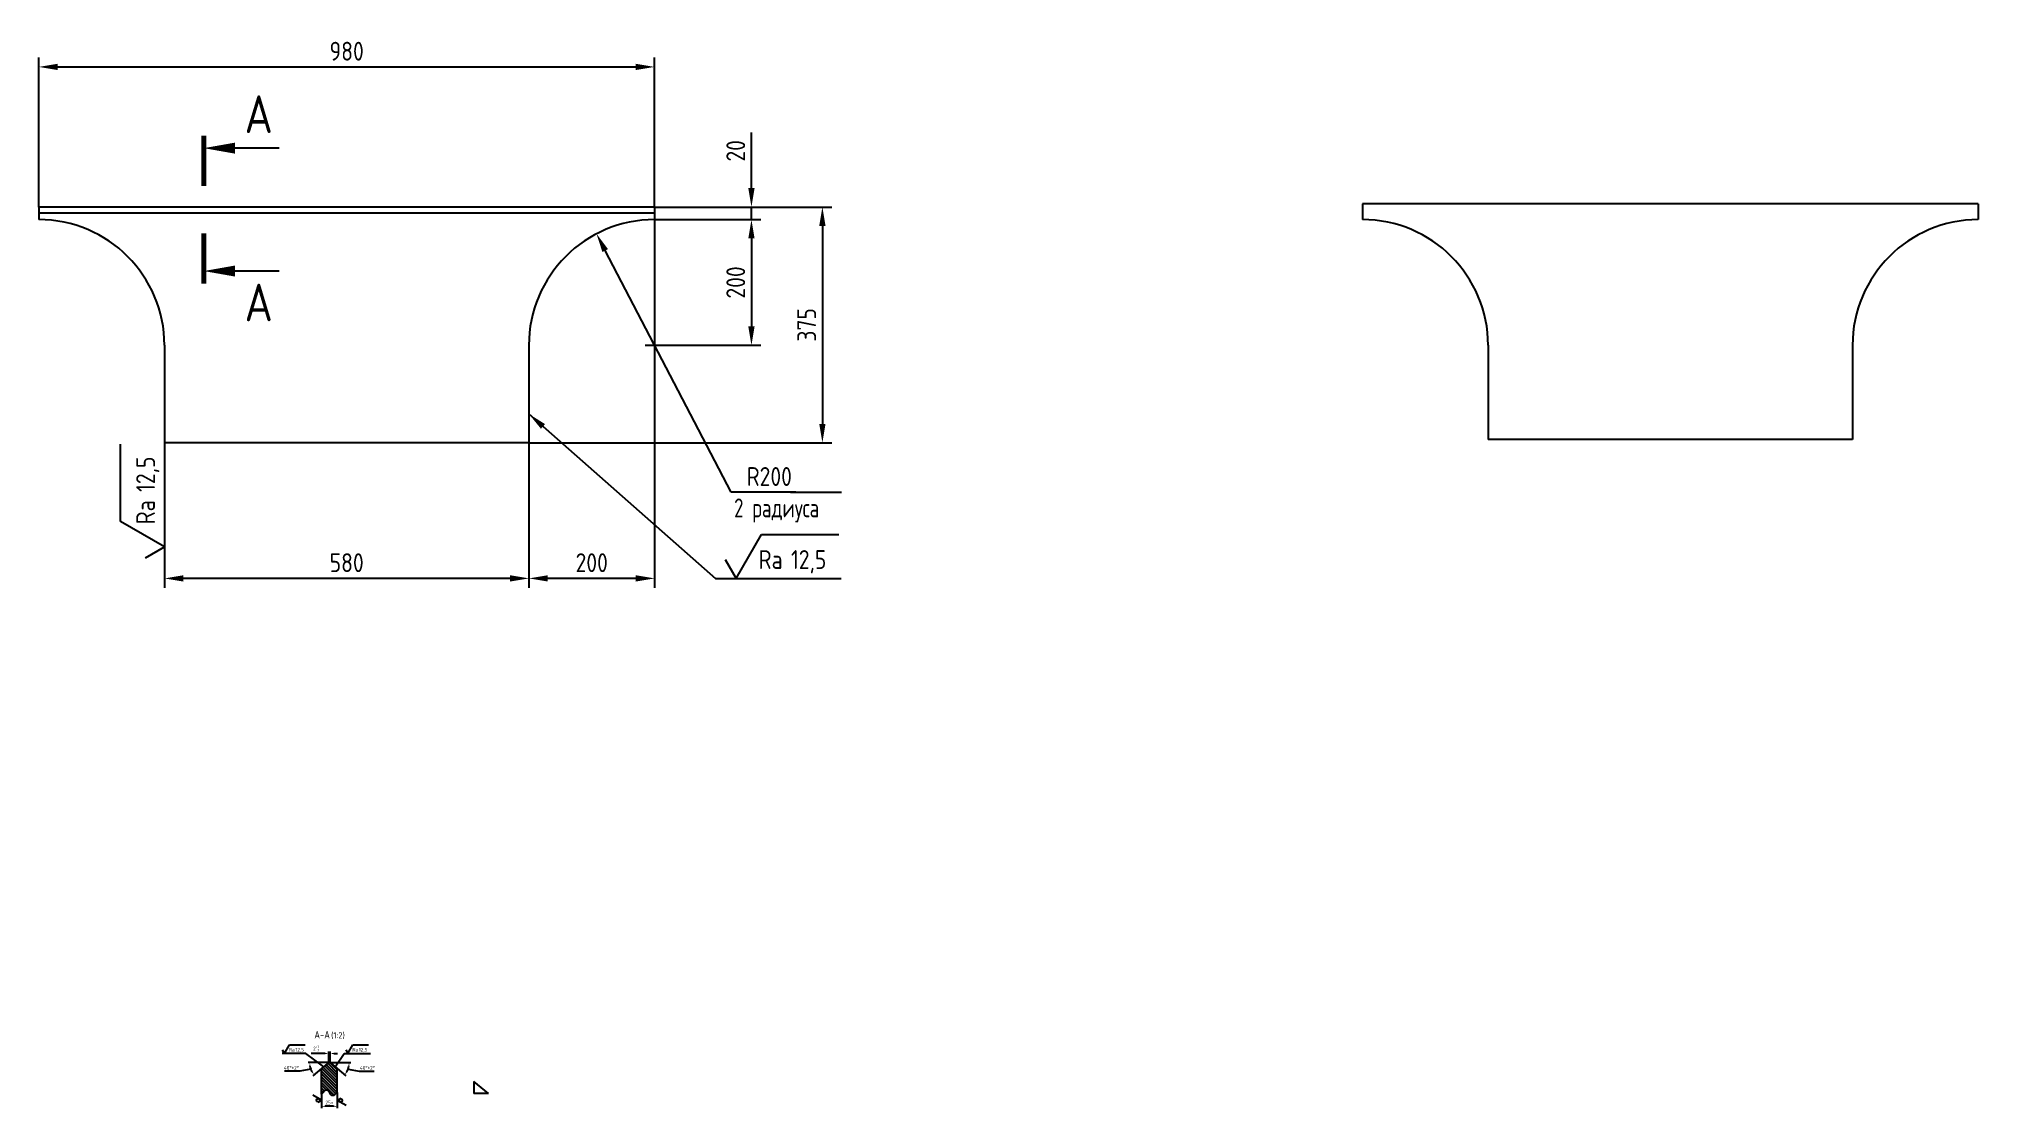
# Model space of a CAD drawing. Header units: millimetres. Extents: x 5104 to 8191, y 686 to 2387.
import ezdxf
from ezdxf.enums import TextEntityAlignment as Align

# ---------------------------------------------------------------- set-up
doc = ezdxf.new("R2010")
doc.units = ezdxf.units.MM
doc.header["$LTSCALE"] = 0.3
for name, color, linetype in [('Bord', 1, 'Continuous'), ('Cont', 6, 'Continuous'), ('Dim', 7, 'Continuous'), ('Hatch', 2, 'Continuous'), ('Text', 3, 'Continuous'), ('Textb', 6, 'Continuous')]:
    doc.layers.add(name, color=color, linetype=linetype)
doc.styles.add('Style1', font='romans.shx', dxfattribs={"width": 0.8})
doc.dimstyles.new('Anqular-2', dxfattribs={"dimscale": 2, "dimtxt": 3, "dimasz": 3, "dimexe": 1.25, "dimexo": 0, "dimgap": 1, "dimtad": 2, "dimtoh": 1, "dimdec": 3, "dimtxsty": 'Style1', "dimcen": 2.5, "dimclrt": 3, "dimadec": 0, "dimazin": 0, "dimtfac": 1, "dimtdec": 3, "dimtmove": 1, "dimatfit": 3, "dimfxl": 1, "dimarcsym": 0})
doc.dimstyles.new('LIN10', dxfattribs={"dimscale": 10, "dimtxt": 3, "dimasz": 3, "dimexe": 1.5, "dimexo": 0, "dimgap": 1, "dimtad": 1, "dimdec": 4, "dimrnd": 1, "dimdsep": 46, "dimtxsty": 'Style1', "dimcen": 0, "dimclrt": 3, "dimadec": 0, "dimazin": 0, "dimtfac": 0.666667, "dimtdec": 4, "dimtmove": 0, "dimatfit": 3, "dimfxl": 1, "dimtolj": 1, "dimtzin": 0, "dimarcsym": 0})
doc.dimstyles.new('LIN_2', dxfattribs={"dimscale": 2, "dimtxt": 3, "dimasz": 3, "dimexe": 1.5, "dimexo": 0, "dimgap": 1.48, "dimtad": 1, "dimdec": 4, "dimrnd": 1, "dimdsep": 46, "dimtxsty": 'Style1', "dimcen": 0, "dimdle": 2, "dimclrd": 256, "dimclrt": 3, "dimadec": 0, "dimazin": 0, "dimtfac": 0.666667, "dimtdec": 4, "dimtmove": 0, "dimatfit": 3, "dimfxl": 1, "dimtvp": 0.833333, "dimtolj": 1, "dimtzin": 0, "dimarcsym": 0})
doc.dimstyles.new('Rad-10', dxfattribs={"dimscale": 10, "dimtxt": 3, "dimasz": 3, "dimexe": 1.25, "dimexo": 0, "dimgap": 1, "dimtad": 1, "dimtoh": 1, "dimdec": 3, "dimtxsty": 'Style1', "dimcen": 2.5, "dimclrt": 3, "dimadec": 0, "dimazin": 0, "dimtfac": 1, "dimtdec": 3, "dimtmove": 1, "dimatfit": 1, "dimfxl": 1, "dimarcsym": 0})

# ---------------------------------------------------------------- blocks, each defined once
blk = doc.blocks.new('ZNAK02')
at = {"layer": 'Textb', "style": 'Style1', "width": 0.8}
blk.add_attdef('А-А', text='', height=6, dxfattribs=at).set_placement((13.9, -0.1), align=Align.RIGHT)
blk.add_attdef('SC(1)', (14.9, -0.1), '', height=5, dxfattribs=at)
blk = doc.blocks.new('*D13')
at = {"layer": 'Defpoints', "color": 0, "transparency": 16777216}
for p in [(6084, 2342.3), (5104, 2119.4), (6084, 2119.4)]:
    blk.add_point(p, dxfattribs=at)
at = {"layer": 'Dim', "color": 0, "lineweight": -2, "transparency": 16777216}
for p, q in [((5104, 2119.4), (5104, 2357.3)), ((6084, 2119.4), (6084, 2357.3)), ((5134, 2342.3), (6054, 2342.3))]:
    blk.add_line(p, q, dxfattribs=at)
at = {"layer": 'Dim', "color": 0, "transparency": 16777216}
for points in [[(5134, 2347.3), (5134, 2337.3), (5104, 2342.3)], [(6054, 2347.3), (6054, 2337.3), (6084, 2342.3)]]:
    blk.add_solid(points, dxfattribs=at)
at = {"layer": 'Dim', "color": 3, "transparency": 16777216, "insert": (5594, 2367.3), "char_height": 30, "attachment_point": 5, "style": 'Style1'}
blk.add_mtext('\\A1;980', dxfattribs=at)
blk = doc.blocks.new('*D14')
at = {"layer": 'Defpoints', "color": 0, "transparency": 16777216}
for p in [(6084, 2099.4), (5884, 1744.4), (5884, 1528.6)]:
    blk.add_point(p, dxfattribs=at)
at = {"layer": 'Dim', "color": 0, "lineweight": -2, "transparency": 16777216}
for p, q in [((6084, 2099.4), (6084, 1513.6)), ((5884, 1744.4), (5884, 1513.6)), ((6054, 1528.6), (5914, 1528.6))]:
    blk.add_line(p, q, dxfattribs=at)
at = {"layer": 'Dim', "color": 0, "transparency": 16777216}
for points in [[(5914, 1533.6), (5914, 1523.6), (5884, 1528.6)], [(6054, 1533.6), (6054, 1523.6), (6084, 1528.6)]]:
    blk.add_solid(points, dxfattribs=at)
at = {"layer": 'Dim', "color": 3, "transparency": 16777216, "insert": (5984, 1553.6), "char_height": 30, "attachment_point": 5, "style": 'Style1'}
blk.add_mtext('\\A1;200', dxfattribs=at)
blk = doc.blocks.new('*D15')
at = {"layer": 'Defpoints', "color": 0, "transparency": 16777216}
for p in [(5304, 1744.4), (5884, 1744.4), (5304, 1528.6)]:
    blk.add_point(p, dxfattribs=at)
at = {"layer": 'Dim', "color": 0, "lineweight": -2, "transparency": 16777216}
for p, q in [((5304, 1744.4), (5304, 1513.6)), ((5884, 1744.4), (5884, 1513.6)), ((5854, 1528.6), (5334, 1528.6))]:
    blk.add_line(p, q, dxfattribs=at)
at = {"layer": 'Dim', "color": 0, "transparency": 16777216}
for points in [[(5334, 1533.6), (5334, 1523.6), (5304, 1528.6)], [(5854, 1533.6), (5854, 1523.6), (5884, 1528.6)]]:
    blk.add_solid(points, dxfattribs=at)
at = {"layer": 'Dim', "color": 3, "transparency": 16777216, "insert": (5594, 1553.6), "char_height": 30, "attachment_point": 5, "style": 'Style1'}
blk.add_mtext('\\A1;580', dxfattribs=at)
blk = doc.blocks.new('*D16')
at = {"layer": 'Defpoints', "color": 0, "transparency": 16777216}
for p in [(6084, 2119.4), (6084, 2099.4), (6238.2, 2119.4)]:
    blk.add_point(p, dxfattribs=at)
at = {"layer": 'Dim', "color": 0, "lineweight": -2, "transparency": 16777216}
for p, q in [((6238.2, 2149.4), (6238.2, 2238.2)), ((6084, 2119.4), (6253.2, 2119.4)), ((6084, 2099.4), (6253.2, 2099.4)), ((6238.2, 2099.4), (6238.2, 2119.4)), ((6238.2, 2069.4), (6238.2, 2039.4))]:
    blk.add_line(p, q, dxfattribs=at)
at = {"layer": 'Dim', "color": 0, "transparency": 16777216}
for points in [[(6233.2, 2149.4), (6243.2, 2149.4), (6238.2, 2119.4)], [(6233.2, 2069.4), (6243.2, 2069.4), (6238.2, 2099.4)]]:
    blk.add_solid(points, dxfattribs=at)
at = {"layer": 'Dim', "color": 3, "transparency": 16777216, "insert": (6213.2, 2208.8), "char_height": 30, "attachment_point": 5, "rotation": 90, "style": 'Style1'}
blk.add_mtext('\\A1;20', dxfattribs=at)
blk = doc.blocks.new('*D17')
at = {"layer": 'Defpoints', "color": 0, "transparency": 16777216}
for p in [(6084, 2099.4), (6069, 1899.4), (6238.2, 1899.4)]:
    blk.add_point(p, dxfattribs=at)
at = {"layer": 'Dim', "color": 0, "lineweight": -2, "transparency": 16777216}
for p, q in [((6084, 2099.4), (6253.2, 2099.4)), ((6238.2, 2069.4), (6238.2, 1929.4)), ((6069, 1899.4), (6253.2, 1899.4))]:
    blk.add_line(p, q, dxfattribs=at)
at = {"layer": 'Dim', "color": 0, "transparency": 16777216}
for points in [[(6233.2, 2069.4), (6243.2, 2069.4), (6238.2, 2099.4)], [(6233.2, 1929.4), (6243.2, 1929.4), (6238.2, 1899.4)]]:
    blk.add_solid(points, dxfattribs=at)
at = {"layer": 'Dim', "color": 3, "transparency": 16777216, "insert": (6213.2, 1999.4), "char_height": 30, "attachment_point": 5, "rotation": 90, "style": 'Style1'}
blk.add_mtext('\\A1;200', dxfattribs=at)
blk = doc.blocks.new('razrez03')
at = {"layer": 'Text'}
blk.add_lwpolyline([(0, 0, 0, 1.76, 0), (5, 0, 1.76, 1.76, 0)], format="xyseb", dxfattribs=at)
at = {"layer": 'Text', "const_width": 0.8}
blk.add_lwpolyline([(0, 2), (0, -6)], dxfattribs=at)
at = {"layer": 'Text'}
blk.add_lwpolyline([(12, 0), (5, 0)], dxfattribs=at)
at = {"layer": 'Textb', "style": 'Style1', "width": 0.8}
blk.add_attdef('A', (6.5, 2), '', height=6, dxfattribs=at)
blk = doc.blocks.new('razrez04')
at = {"layer": 'Text', "const_width": 0.8}
blk.add_lwpolyline([(0, 6), (0, -2)], dxfattribs=at)
at = {"layer": 'Text'}
blk.add_lwpolyline([(0, 0, 0, 1.76, 0), (5, 0, 1.76, 1.76, 0)], format="xyseb", dxfattribs=at)
blk.add_lwpolyline([(12, 0), (5, 0)], dxfattribs=at)
at = {"layer": 'Textb', "style": 'Style1', "width": 0.8}
blk.add_attdef('A', (6.5, -8.4), '', height=6, dxfattribs=at)
blk = doc.blocks.new('*D18')
at = {"layer": 'Defpoints', "color": 0, "transparency": 16777216}
for p in [(6084, 2119.4), (5884, 1744.4), (6351.1, 1744.4)]:
    blk.add_point(p, dxfattribs=at)
at = {"layer": 'Dim', "color": 0, "lineweight": -2, "transparency": 16777216}
for p, q in [((6084, 2119.4), (6366.1, 2119.4)), ((6351.1, 2089.4), (6351.1, 1774.4)), ((5884, 1744.4), (6366.1, 1744.4))]:
    blk.add_line(p, q, dxfattribs=at)
at = {"layer": 'Dim', "color": 0, "transparency": 16777216}
for points in [[(6346.1, 2089.4), (6356.1, 2089.4), (6351.1, 2119.4)], [(6346.1, 1774.4), (6356.1, 1774.4), (6351.1, 1744.4)]]:
    blk.add_solid(points, dxfattribs=at)
at = {"layer": 'Dim', "color": 3, "transparency": 16777216, "insert": (6326.1, 1931.9), "char_height": 30, "attachment_point": 5, "rotation": 90, "style": 'Style1'}
blk.add_mtext('\\A1;375', dxfattribs=at)
blk = doc.blocks.new('*D22')
at = {"layer": 'Defpoints', "color": 0, "transparency": 16777216}
for p in [(5567.5, 772.8), (5565.5, 758.5), (5567.5, 758.5)]:
    blk.add_point(p, dxfattribs=at)
at = {"layer": 'Dim', "lineweight": -2, "transparency": 16777216}
for p, q in [((5559.5, 772.8), (5537.5, 772.8)), ((5567.5, 772.8), (5565.5, 772.8)), ((5573.5, 772.8), (5579.5, 772.8))]:
    blk.add_line(p, q, dxfattribs=at)
at = {"layer": 'Dim', "color": 0, "lineweight": -2, "transparency": 16777216}
for p, q in [((5565.5, 758.5), (5565.5, 775.8)), ((5567.5, 758.5), (5567.5, 775.8))]:
    blk.add_line(p, q, dxfattribs=at)
at = {"layer": 'Dim', "transparency": 16777216}
for points in [[(5559.5, 773.8), (5559.5, 771.8), (5565.5, 772.8)], [(5573.5, 773.8), (5573.5, 771.8), (5567.5, 772.8)]]:
    blk.add_solid(points, dxfattribs=at)
at = {"layer": 'Dim', "color": 3, "transparency": 16777216, "insert": (5545.5, 780.6), "char_height": 6, "attachment_point": 5, "style": 'Style1'}
blk.add_mtext('\\A1;\\A1;2{\\H0.7x;\\S+1^-2;}', dxfattribs=at)
blk = doc.blocks.new('*D23')
at = {"layer": 'Defpoints', "color": 0, "transparency": 16777216}
for p in [(5579, 711), (5554, 707.9), (5554, 688.8)]:
    blk.add_point(p, dxfattribs=at)
at = {"layer": 'Dim', "color": 0, "lineweight": -2, "transparency": 16777216}
for p, q in [((5579, 711), (5579, 685.8)), ((5554, 707.9), (5554, 685.8))]:
    blk.add_line(p, q, dxfattribs=at)
at = {"layer": 'Dim', "lineweight": -2, "transparency": 16777216}
blk.add_line((5573, 688.8), (5560, 688.8), dxfattribs=at)
at = {"layer": 'Dim', "transparency": 16777216}
for points in [[(5560, 689.8), (5560, 687.8), (5554, 688.8)], [(5573, 689.8), (5573, 687.8), (5579, 688.8)]]:
    blk.add_solid(points, dxfattribs=at)
at = {"layer": 'Dim', "color": 3, "transparency": 16777216, "insert": (5566.5, 694.7), "char_height": 6, "attachment_point": 5, "style": 'Style1'}
blk.add_mtext('\\A1;25*', dxfattribs=at)
blk = doc.blocks.new('sherISO_09')
at = {"layer": 'Text'}
for q in [(-1.7, 3), (4, 7)]:
    blk.add_line((0, 0), q, dxfattribs=at)
blk.add_circle((0, 2.7), 1.35, dxfattribs=at)
blk = doc.blocks.new('*D24')
at = {"layer": 'Defpoints', "color": 0, "transparency": 16777216}
for p in [(5565.5, 758.5), (5567.5, 758.5), (5567.5, 758.5), (5579, 748.8), (5594.7, 744.8)]:
    blk.add_point(p, dxfattribs=at)
at = {"layer": 'Dim', "color": 0, "lineweight": -2, "transparency": 16777216}
for p, q in [((5567.5, 758.5), (5600.5, 758.5)), ((5579, 748.8), (5592.8, 737.3)), ((5596.1, 748.1), (5613.9, 744.9)), ((5613.9, 744.9), (5638, 744.9))]:
    blk.add_line(p, q, dxfattribs=at)
blk.add_arc((5567.5, 758.5), 30.5, 331.3056, 348.6944, dxfattribs=at)
at = {"layer": 'Dim', "color": 0, "transparency": 16777216}
for points in [[(5595.1, 743.3), (5593.4, 744.4), (5590.8, 738.9)], [(5596.4, 752.6), (5598.4, 752.4), (5598, 758.5)]]:
    blk.add_solid(points, dxfattribs=at)
at = {"layer": 'Dim', "color": 3, "transparency": 16777216, "insert": (5627, 749.9), "char_height": 6, "attachment_point": 5, "style": 'Style1'}
blk.add_mtext('40°%%p2%%d', dxfattribs=at)
blk = doc.blocks.new('*D25')
at = {"layer": 'Defpoints', "color": 0, "transparency": 16777216}
for p in [(5538.3, 744.8), (5554, 748.8), (5565.5, 758.5), (5565.5, 758.5), (5567.5, 758.5)]:
    blk.add_point(p, dxfattribs=at)
at = {"layer": 'Dim', "color": 0, "lineweight": -2, "transparency": 16777216}
for p, q in [((5519.2, 744.9), (5495, 744.9)), ((5536.9, 748.1), (5519.2, 744.9)), ((5565.5, 758.5), (5532.6, 758.5)), ((5554, 748.8), (5540.3, 737.3))]:
    blk.add_line(p, q, dxfattribs=at)
blk.add_arc((5565.5, 758.5), 30.5, 191.3056, 208.6944, dxfattribs=at)
at = {"layer": 'Dim', "color": 0, "transparency": 16777216}
for points in [[(5534.7, 752.4), (5536.6, 752.6), (5535.1, 758.5)], [(5539.6, 744.4), (5538, 743.3), (5542.2, 738.9)]]:
    blk.add_solid(points, dxfattribs=at)
at = {"layer": 'Dim', "color": 3, "transparency": 16777216, "insert": (5506.1, 749.9), "char_height": 6, "attachment_point": 5, "style": 'Style1'}
blk.add_mtext('40°%%p2%%d', dxfattribs=at)
blk = doc.blocks.new('sherISO_01')
at = {"layer": 'Text'}
blk.add_line((4.04, 7), (16.36, 7), dxfattribs=at)
blk.add_lwpolyline([(-1.73, 3), (0, 0), (4.04, 7)], dxfattribs=at)
at = {"layer": 'Text', "style": 'Style1', "width": 0.8}
blk.add_text('Ra', height=3, dxfattribs=at).set_placement((3.58, 1.5))
blk.add_attdef('12,5', (8.73, 1.5), '', height=3, dxfattribs=at)
blk = doc.blocks.new('*D26')
at = {"layer": 'Defpoints', "color": 0, "transparency": 16777216}
for p in [(5991.6, 2076.8), (6084, 1899.4)]:
    blk.add_point(p, dxfattribs=at)
at = {"layer": 'Dim', "color": 0, "linetype": 'ByBlock', "lineweight": -2, "transparency": 16777216}
for p, q in [((6205.7, 1665.7), (6005.4, 2050.1)), ((6308.8, 1665.7), (6205.7, 1665.7))]:
    blk.add_line(p, q, dxfattribs=at)
at = {"layer": 'Dim', "color": 0, "transparency": 16777216}
blk.add_solid([(6009.9, 2052.5), (6001, 2047.8), (5991.6, 2076.8)], dxfattribs=at)
at = {"layer": 'Dim', "color": 3, "transparency": 16777216, "insert": (6266.6, 1690.7), "char_height": 30, "attachment_point": 5, "style": 'Style1'}
blk.add_mtext('R200', dxfattribs=at)

msp = doc.modelspace()

# ---------------------------------------------------------------- hatches: boundary and pattern name
at = {"layer": 'Hatch'}
h = msp.add_hatch(dxfattribs=at)
h.set_pattern_fill('ANSI31', color=256, angle=-90)
h.set_pattern_definition([(315, (4844.8494, 6321.269), (2.245064, 2.245064), [])])
edge = h.paths.add_edge_path()
edge.add_spline(control_points=[(5554.01864, 707.94531), (5557.29882, 711.87474), (5563.91708, 719.80299), (5569.9264, 701.68004), (5576.20969, 708.12504), (5579.01864, 711.00628)], knot_values=[0, 0, 0, 0, 11.4198175222, 23.0412513492, 32.4369720899, 32.4369720899, 32.4369720899, 32.4369720899], degree=3, periodic=0)
edge.add_line((5579.01864, 711.00628), (5579.01864, 748.82672))
edge.add_line((5579.01864, 748.82672), (5567.51864, 758.47637))
edge.add_line((5567.51864, 758.47637), (5565.51864, 758.47637))
edge.add_line((5565.51864, 758.47637), (5554.01864, 748.82672))
edge.add_line((5554.01864, 748.82672), (5554.01864, 707.94531))

# ---------------------------------------------------------------- linework, layer by layer
at = {"layer": 'Bord'}
msp.add_open_spline([(5579.01864, 711.00628), (5576.20969, 708.12504), (5569.9264, 701.68004), (5563.91708, 719.80299), (5557.29882, 711.87474), (5554.01864, 707.94531)], degree=3, knots=[0, 0, 0, 0, 9.3957207407, 21.0171545676, 32.4369720899, 32.4369720899, 32.4369720899, 32.4369720899], dxfattribs=at)
at = {"layer": 'Cont'}
for p, q in [((6083.96932, 2119.38136), (5103.96932, 2119.38136)), ((5103.96932, 2119.38136), (5103.96932, 2099.38136)), ((6083.96932, 2109.73172), (5103.96932, 2109.73172)), ((6083.96932, 2119.38136), (6083.96932, 2099.38136)), ((8190.67688, 2124.38136), (7210.67688, 2124.38136)), ((7210.67688, 2124.38136), (7210.67688, 2099.38136)), ((8190.67688, 2124.38136), (8190.67688, 2099.38136)), ((5303.96932, 1899.38136), (5303.96932, 1744.38136)), ((5883.96932, 1899.38136), (5883.96932, 1744.38136)), ((7410.67688, 1899.38136), (7410.67688, 1749.38136)), ((7990.67688, 1899.38136), (7990.67688, 1749.38136)), ((5883.96932, 1744.38136), (5303.96932, 1744.38136)), ((7990.67688, 1749.38136), (7410.67688, 1749.38136)), ((5565.51864, 758.47637), (5554.01864, 748.82672)), ((5554.01864, 707.94531), (5554.01864, 748.82672)), ((5565.51864, 758.47637), (5567.51864, 758.47637)), ((5567.51864, 758.47637), (5579.01864, 748.82672)), ((5579.01864, 711.00628), (5579.01864, 748.82672)), ((5819.58039, 708.91973), (5796.58039, 728.21902)), ((5796.58039, 728.21902), (5796.58039, 708.91973)), ((5819.58039, 708.91973), (5796.58039, 708.91973))]:
    msp.add_line(p, q, dxfattribs=at)
for centre, start, end in [((5103.96932, 1899.38136), 0, 90), ((6083.96932, 1899.38136), 90, 180), ((7210.67688, 1899.38136), 0, 90), ((8190.67688, 1899.38136), 90, 180)]:
    msp.add_arc(centre, 200, start, end, dxfattribs=at)
at = {"layer": 'Dim'}
for p, q in [((6300.26117, 1665.74953), (6381.37701, 1665.74953)), ((6180.77664, 1528.6003), (6380.82558, 1528.6003)), ((5528.95896, 772.77453), (5491.26513, 772.77453)), ((5589.94, 772.77453), (5632.05747, 772.77453))]:
    msp.add_line(p, q, dxfattribs=at)

# ---------------------------------------------------------------- block references
ref = msp.add_blockref('razrez04', (5366.48935, 2213.05753), dxfattribs=dict(at, xscale=-10, yscale=10, zscale=10, rotation=180))
ref.add_attrib('A', 'А', (5431.48935, 2237.05753), dxfattribs={"layer": 'Textb', "height": 60, "style": 'Style1', "width": 0.8})
ref = msp.add_blockref('razrez03', (5366.48935, 2017.53953), dxfattribs=dict(at, xscale=-10, yscale=10, zscale=10, rotation=180))
ref.add_attrib('A', 'А', (5431.48935, 1937.53953), dxfattribs={"layer": 'Textb', "height": 60, "style": 'Style1', "width": 0.8})
at = {"layer": 'Dim', "xscale": 10, "yscale": 10, "zscale": 10, "rotation": 90}
msp.add_blockref('sherISO_01', (5303.96932, 1578.7743), dxfattribs=at).add_auto_attribs({'12,5': '12,5'})
at = {"layer": 'Dim'}
for name, p, xscale, yscale, zscale, values in [('sherISO_01', (6213.77142, 1528.6003), 10, 10, 10, {'12,5': '12,5'}), ('ZNAK02', (5539.49908, 796.93494), 2, 2, 2, {'А-А': 'А-А', 'SC(1)': '(1:2)'}), ('sherISO_01', (5494.97505, 772.77453), 2, 2, 2, {'12,5': '12,5'}), ('sherISO_01', (5595.90002, 772.77453), 2, 2, 2, {'12,5': '12,5'})]:
    msp.add_blockref(name, p, dxfattribs=dict(at, xscale=xscale, yscale=yscale, zscale=zscale)).add_auto_attribs(values)
at = {"layer": 'Dim', "xscale": 2, "yscale": 2, "zscale": 2}
for p, rotation in [((5554.01864, 698.38695), 90), ((5579.01864, 698.38695), 270)]:
    msp.add_blockref('sherISO_09', p, dxfattribs=dict(at, rotation=rotation))

# ---------------------------------------------------------------- texts
at = {"layer": 'Dim', "color": 3, "style": 'Style1', "width": 0.7}
msp.add_text('2 радиуса', height=30, dxfattribs=at).set_placement((6210.61584, 1625.74953))

# ---------------------------------------------------------------- dimensions: what is measured, and where the dimension line sits
at = {"layer": 'Dim'}
for base, p1, p2, picture, middle in [((6083.96932, 2342.32268), (5103.96932, 2119.38136), (6083.96932, 2119.38136), '*D13', (5593.96932, 2367.32268)), ((5883.96932, 1528.6003), (6083.96932, 2099.38136), (5883.96932, 1744.38136), '*D14', (5983.96932, 1553.6003)), ((5303.96932, 1528.6003), (5883.96932, 1744.38136), (5303.96932, 1744.38136), '*D15', (5593.96932, 1553.6003))]:
    dim = msp.add_linear_dim(base=base, p1=p1, p2=p2, dimstyle='LIN10', dxfattribs=at)
    dim.commit()
    dim.dimension.update_dxf_attribs({"geometry": picture, "text_midpoint": middle})
for base, p1, p2, picture, middle in [((6238.18887, 2119.38136), (6083.96932, 2099.38136), (6083.96932, 2119.38136), '*D16', (6213.18887, 2208.80993)), ((6351.07277, 1744.38136), (6083.96932, 2119.38136), (5883.96932, 1744.38136), '*D18', (6326.07277, 1931.88136)), ((6238.18887, 1899.38136), (6083.96932, 2099.38136), (6068.96932, 1899.38136), '*D17', (6213.18887, 1999.38136))]:
    dim = msp.add_linear_dim(base=base, p1=p1, p2=p2, angle=270, dimstyle='LIN10', dxfattribs=at)
    dim.commit()
    dim.dimension.update_dxf_attribs({"geometry": picture, "text_midpoint": middle})
dim = msp.add_radius_dim(center=(6083.96932, 1899.38136), mpoint=(5991.56024, 2076.75262), dimstyle='Rad-10', override={"dimatfit": 3, "dimarcsym": 1}, dxfattribs=at)
dim.commit()
dim.dimension.update_dxf_attribs({"geometry": '*D26', "text_midpoint": (6205.68974, 1665.74953), "dimtype": 164})
dim = msp.add_linear_dim(base=(5567.51864, 772.77453), p1=(5565.51864, 758.47637), p2=(5567.51864, 758.47637), text='\\A1;<>{\\H0.7x;\\S+1^-2;}', dimstyle='LIN_2', dxfattribs=at)
dim.commit()
dim.dimension.update_dxf_attribs({"geometry": '*D22', "text_midpoint": (5545.49578, 772.77453), "dimtype": 160})
for base, line1, line2, picture, middle in [((5538.3015, 744.80741), ((5567.51864, 758.47637), (5565.51864, 758.47637)), ((5565.51864, 758.47637), (5554.01864, 748.82672)), '*D25', (5506.0864, 749.93388)), ((5594.73578, 744.80741), ((5565.51864, 758.47637), (5567.51864, 758.47637)), ((5567.51864, 758.47637), (5579.01864, 748.82672)), '*D24', (5626.95087, 749.93388))]:
    dim = msp.add_angular_dim_2l(base=base, line1=line1, line2=line2, text='<>%%p2%%d', dimstyle='Anqular-2', dxfattribs=at)
    dim.commit()
    dim.dimension.update_dxf_attribs({"geometry": picture, "text_midpoint": middle})
dim = msp.add_linear_dim(base=(5554.01864, 688.76762), p1=(5579.01864, 711.00628), p2=(5554.01864, 707.94531), text='<>*', dimstyle='LIN_2', dxfattribs=at)
dim.commit()
dim.dimension.update_dxf_attribs({"geometry": '*D23', "text_midpoint": (5566.51864, 694.72762)})

# ---------------------------------------------------------------- leaders
for points, dimstyle in [([(5883.96932, 1790.17598), (6180.77664, 1528.6003)], 'LIN10'), ([(5557.57343, 751.80955), (5528.95896, 772.77453)], 'LIN_2'), ([(5575.64125, 751.66069), (5589.94, 772.77453)], 'LIN_2')]:
    msp.add_leader(points, dimstyle=dimstyle, dxfattribs=at)

doc.saveas('drawing.dxf')
